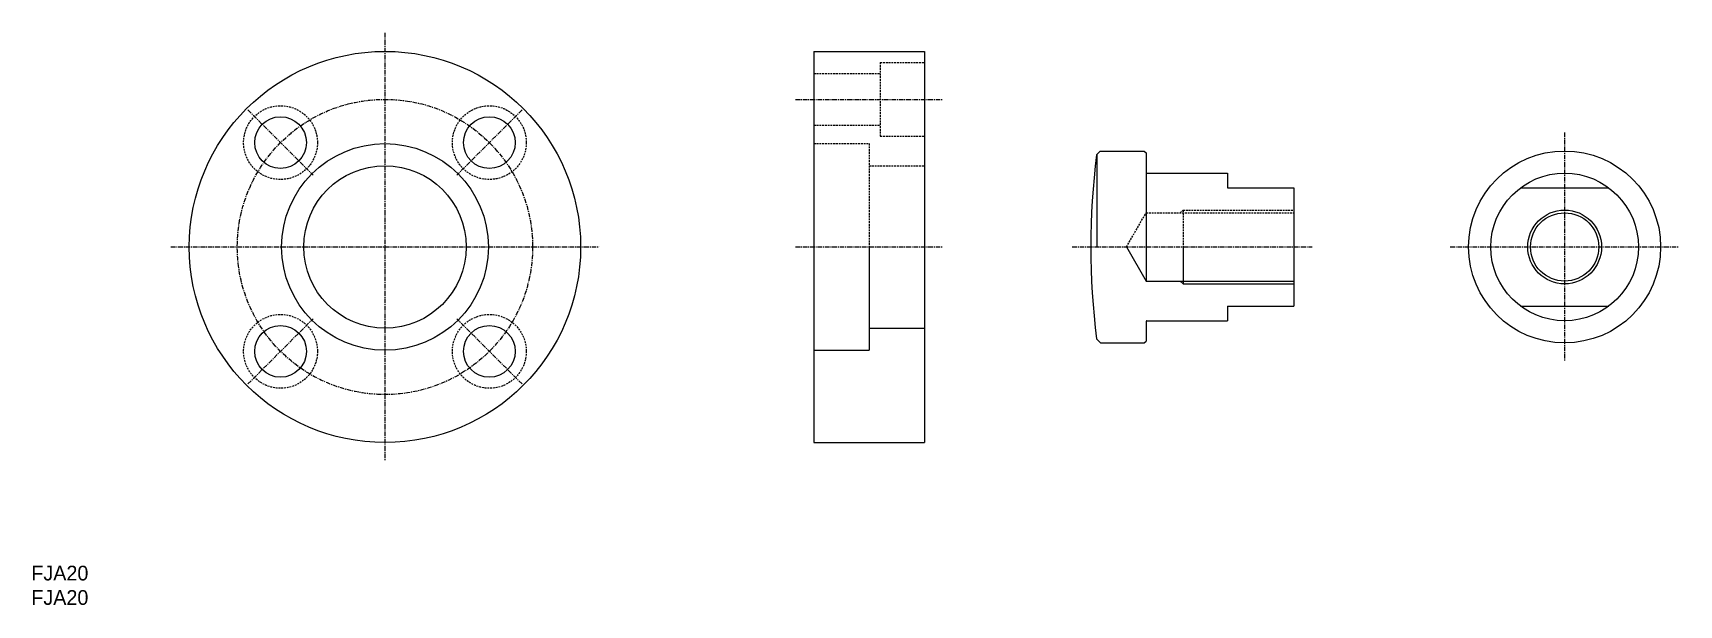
# Model space of a CAD drawing. Extents: x 0 to 446, y 0 to 155.
import ezdxf

# ---------------------------------------------------------------- set-up
doc = ezdxf.new("R2010")
doc.units = 0
doc.linetypes.add('CENTER', pattern=[2, 1.25, -0.25, 0.25, -0.25])
doc.linetypes.add('DASHED', pattern=[0.75, 0.5, -0.25])
doc.layers.get('0').update_dxf_attribs({"linetype": 'CONTINUOUS'})
doc.layers.add('CENTER', color=1, linetype='CENTER')

msp = doc.modelspace()

# ---------------------------------------------------------------- linework, layer by layer
at = {"color": 7, "linetype": 'CONTINUOUS'}
for p, q in [((211.97, 149.98), (241.97, 149.98)), ((211.97, 149.98), (211.97, 43.98)), ((241.97, 149.98), (241.97, 43.98)), ((288.54, 121.98), (289.54, 122.98)), ((288.67, 96.98), (288.67, 122.11)), ((289.54, 122.98), (301.48, 122.98)), ((301.48, 122.98), (301.98, 122.48)), ((301.98, 122.48), (301.98, 96.98)), ((302.18, 116.98), (323.98, 116.98)), ((323.98, 116.98), (323.98, 112.98)), ((323.98, 112.98), (341.98, 112.98)), ((341.98, 112.98), (341.98, 80.98)), ((403.34, 112.98), (427.34, 112.98)), ((301.98, 106.23), (301.98, 87.73)), ((226.97, 96.98), (226.97, 68.98)), ((296.64, 96.98), (301.98, 87.73)), ((311.98, 96.98), (311.98, 86.98)), ((301.98, 87.73), (341.98, 87.73)), ((323.98, 80.98), (341.98, 80.98)), ((323.98, 80.98), (323.98, 76.98)), ((403.34, 80.98), (427.34, 80.98)), ((301.98, 76.78), (301.98, 71.48)), ((302.18, 76.98), (323.98, 76.98)), ((226.97, 74.98), (241.97, 74.98)), ((288.54, 72.05), (289.61, 70.98)), ((301.48, 70.98), (301.98, 71.48)), ((211.97, 68.98), (226.97, 68.98)), ((289.61, 70.98), (301.48, 70.98)), ((211.97, 43.98), (241.97, 43.98))]:
    msp.add_line(p, q, dxfattribs=at)
at = {"color": 3, "linetype": 'DASHED'}
for p, q in [((211.97, 143.98), (229.97, 143.98)), ((229.97, 146.98), (241.97, 146.98)), ((229.97, 146.98), (229.97, 126.98)), ((211.97, 129.98), (229.97, 129.98)), ((211.97, 124.98), (226.97, 124.98)), ((226.97, 124.98), (226.97, 96.98)), ((229.97, 126.98), (241.97, 126.98)), ((226.97, 118.98), (241.97, 118.98)), ((296.64, 96.98), (301.98, 106.23)), ((301.98, 106.23), (341.98, 106.23)), ((311.23, 106.23), (311.98, 106.98)), ((311.98, 106.98), (311.98, 96.98)), ((311.98, 106.98), (341.98, 106.98))]:
    msp.add_line(p, q, dxfattribs=at)
for p, q in [((241.97, 140.98), (241.97, 126.98)), ((211.97, 123.48), (211.97, 123.48)), ((211.97, 96.98), (211.97, 96.98))]:
    msp.add_line(p, q)
at = {"color": 3, "linetype": 'CONTINUOUS'}
for p, q in [((311.23, 87.73), (311.98, 86.98)), ((311.98, 86.98), (341.98, 86.98))]:
    msp.add_line(p, q, dxfattribs=at)
at = {"color": 7, "linetype": 'CONTINUOUS'}
for centre, radius in [((95.8, 96.98), 53), ((67.51, 125.26), 7), ((124.08, 125.26), 7), ((95.8, 96.98), 28), ((415.34, 96.98), 26), ((95.8, 96.98), 22), ((415.34, 96.98), 20), ((415.34, 96.98), 9.25), ((67.51, 68.69), 7), ((124.08, 68.69), 7)]:
    msp.add_circle(centre, radius, dxfattribs=at)
at = {"color": 3, "linetype": 'DASHED'}
for centre in [(67.51, 125.26), (124.08, 125.26), (67.51, 68.69), (124.08, 68.69)]:
    msp.add_circle(centre, 10, dxfattribs=at)
at = {"color": 3, "linetype": 'CONTINUOUS'}
msp.add_circle((415.34, 96.98), 10, dxfattribs=at)
at = {"color": 7, "linetype": 'CONTINUOUS'}
for centre, radius, start, end in [((486.98, 96.98), 200, 172.8192, 187.1594), ((302.18, 117.18), 0.2, 180, 270), ((302.18, 76.78), 0.2, 90, 180)]:
    msp.add_arc(centre, radius, start, end, dxfattribs=at)
at = {"layer": 'CENTER', "color": 1, "linetype": 'CENTER'}
for p, q in [((95.8, 154.98), (95.8, 38.98)), ((58.67, 134.1), (76.35, 116.42)), ((132.92, 134.1), (115.24, 116.42)), ((206.97, 136.98), (246.97, 136.98)), ((415.34, 127.98), (415.34, 65.98)), ((37.8, 96.98), (153.8, 96.98)), ((206.97, 96.98), (246.97, 96.98)), ((281.98, 96.98), (346.98, 96.98)), ((384.34, 96.98), (446.34, 96.98)), ((58.67, 59.86), (76.35, 77.53)), ((132.92, 59.86), (115.24, 77.53))]:
    msp.add_line(p, q, dxfattribs=at)
msp.add_circle((95.8, 96.98), 40, dxfattribs=at)

# ---------------------------------------------------------------- texts
for p in [(0, 6.61), (0, 0)]:
    msp.add_text('FJA20', height=4).set_placement(p)

doc.saveas('drawing.dxf')
